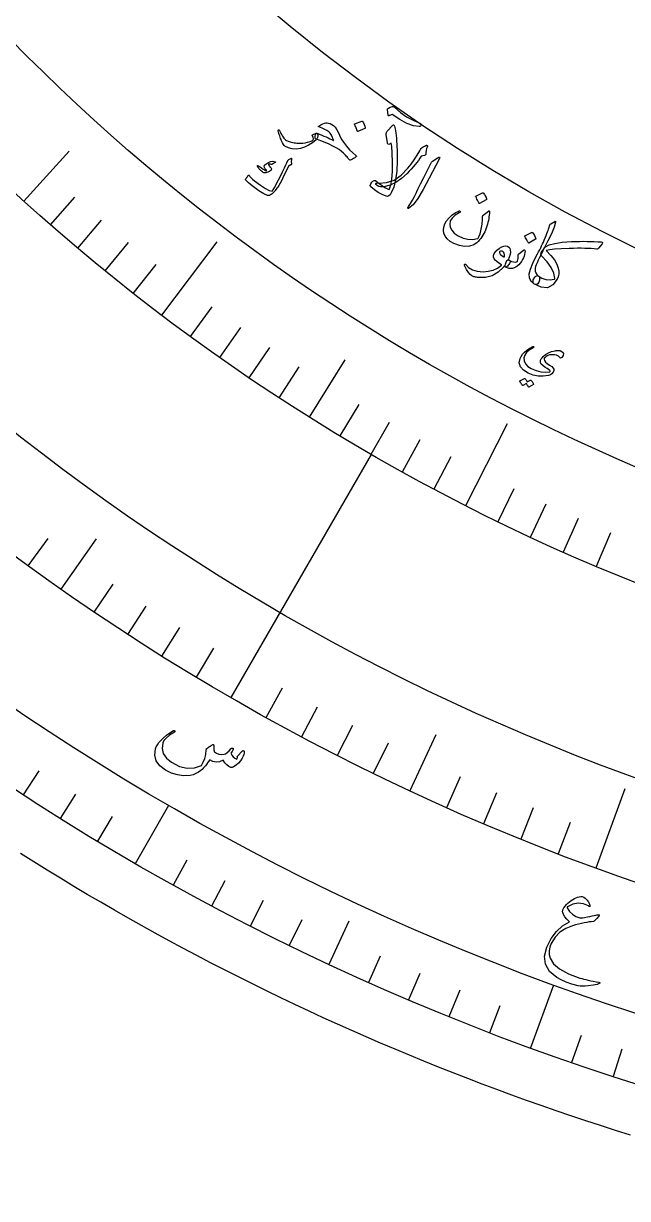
# Model space of a CAD drawing. Header units: millimetres. Extents: x -92 to 92, y -92 to 120.
# Drawn here: x -49.38 to -27.5, y -90.65 to -48.07 of the extents above; entities that cross this region are included whole.
import ezdxf

# ---------------------------------------------------------------- set-up
doc = ezdxf.new("R2010")
doc.units = ezdxf.units.MM
for name, color, linetype in [('CUT_OUTER', 1, 'Continuous'), ('ENGRAVE', 7, 'Continuous'), ('ENGRAVE_FINE', 8, 'Continuous'), ('TEXT', 5, 'Continuous')]:
    doc.layers.add(name, color=color, linetype=linetype)

msp = doc.modelspace()

# ---------------------------------------------------------------- linework, layer by layer
at = {"layer": 'CUT_OUTER'}
msp.add_lwpolyline([(-27.394, -88.3506), (-27.9356, -88.1808), (-28.4761, -88.0077), (-29.0156, -87.8314), (-29.5539, -87.6517), (-30.0912, -87.4687), (-30.6273, -87.2824), (-31.1623, -87.0928), (-31.6961, -86.9), (-32.2287, -86.7039), (-32.7601, -86.5045), (-33.2903, -86.3018), (-33.8192, -86.0959), (-34.3468, -85.8868), (-34.8732, -85.6744), (-35.3982, -85.4589), (-35.9219, -85.24), (-36.4443, -85.018), (-36.9652, -84.7928), (-37.4848, -84.5644), (-38.003, -84.3328), (-38.5197, -84.098), (-39.035, -83.8601), (-39.5488, -83.619), (-40.0612, -83.3748), (-40.572, -83.1274), (-41.0813, -82.8769), (-41.589, -82.6232), (-42.0952, -82.3665), (-42.5998, -82.1067), (-43.1028, -81.8437), (-43.6042, -81.5777), (-44.1039, -81.3086), (-44.602, -81.0365), (-45.0984, -80.7613), (-45.5931, -80.483), (-46.0861, -80.2018), (-46.5773, -79.9175), (-47.0668, -79.6302), (-47.5545, -79.3399), (-48.0404, -79.0466), (-48.5245, -78.7504), (-49.0068, -78.4511), (-49.4873, -78.149)], dxfattribs=at)
at = {"layer": 'ENGRAVE'}
for points in [[(-49.3674, -54.5034), (-47.728, -52.6935)], [(-44.371, -58.6428), (-42.3617, -55.9873)], [(-39.0193, -62.3318), (-37.7236, -60.2619)], [(-33.3538, -65.5385), (-31.8434, -62.5707)], [(-41.8562, -72.4972), (-36.7687, -63.6853)], [(-48.0155, -68.5733), (-46.7316, -66.7396)], [(-35.3784, -75.8693), (-34.4324, -73.8405)], [(-28.6314, -78.664), (-27.5873, -75.7956)], [(-45.325, -78.5052), (-44.1109, -76.4024)], [(-38.3103, -82.1568), (-37.5774, -80.5849)], [(-31.0041, -85.1831), (-30.1737, -82.9014)]]:
    msp.add_lwpolyline(points, dxfattribs=at)
for radius in [90.65, 90.65, 88.2219, 83.7125, 83.7125, 80.1513, 73.5375, 73.5375, 69.6525, 62.4375, 62.4375]:
    msp.add_circle((0, 0), radius, dxfattribs=at)
at = {"layer": 'ENGRAVE_FINE'}
for points in [[(-48.3984, -55.3657), (-47.5217, -54.3628)], [(-47.4139, -56.211), (-46.5551, -55.1929)], [(-46.4144, -57.0392), (-45.5736, -56.006)], [(-45.3999, -57.8499), (-44.5776, -56.8021)], [(-43.3278, -59.4177), (-42.543, -58.3415)], [(-42.2707, -60.1744), (-41.505, -59.0844)], [(-41.2, -60.9124), (-40.4538, -59.8091)], [(-40.1161, -61.6316), (-39.3895, -60.5153)], [(-37.91, -63.0127), (-37.2233, -61.8713)], [(-36.7884, -63.674), (-36.122, -62.5207)], [(-35.6549, -64.3156), (-35.0091, -63.1506)], [(-34.5099, -64.9371), (-33.8848, -63.7609)], [(-32.1868, -66.1194), (-31.6038, -64.9217)], [(-31.0095, -66.6796), (-30.4478, -65.4719)], [(-29.8221, -67.2191), (-29.2819, -66.0015)], [(-49.205, -67.7248), (-48.4873, -66.737)], [(-28.625, -67.7375), (-28.1065, -66.5106)], [(-46.8114, -69.4008), (-46.1287, -68.3886)], [(-45.5931, -70.2072), (-44.9281, -69.1832)], [(-44.3609, -70.9922), (-43.7138, -69.9568)], [(-43.1151, -71.7556), (-42.4863, -70.709)], [(-40.5846, -73.2166), (-39.9927, -72.1487)], [(-39.3006, -73.9138), (-38.7274, -72.8357)], [(-38.0047, -74.5884), (-37.4504, -73.5005)], [(-36.6971, -75.2403), (-36.1619, -74.1429)], [(-49.3715, -76.0255), (-48.8048, -75.1527)], [(-34.0489, -76.4752), (-33.5523, -75.3597)], [(-48.0372, -76.8756), (-47.4857, -75.9931)], [(-32.7091, -77.0578), (-32.232, -75.9338)], [(-31.3593, -77.6169), (-30.9019, -76.4848)], [(-46.6882, -77.7022), (-46.1522, -76.8102)], [(-29.9999, -78.1524), (-29.5623, -77.0124)], [(-43.948, -79.2843), (-43.4435, -78.3741)], [(-42.5576, -80.0392), (-42.0691, -79.1204)], [(-41.1542, -80.7697), (-40.6818, -79.8425)], [(-39.7383, -81.4757), (-39.2822, -80.5404)], [(-36.8707, -82.8129), (-36.4474, -81.8622)], [(-35.4198, -83.4438), (-35.0132, -82.4859)], [(-33.9581, -84.0492), (-33.5683, -83.0844)], [(-32.4861, -84.6291), (-32.1131, -83.6576)], [(-29.5128, -85.7113), (-29.174, -84.7273)], [(-28.0124, -86.2133), (-27.6908, -85.2236)]]:
    msp.add_lwpolyline(points, dxfattribs=at)
at = {"layer": 'TEXT'}
for points in [[(-35.0189, -51.6834), (-34.9968, -51.6952), (-34.9826, -51.7107), (-34.9764, -51.7299), (-34.9781, -51.7526), (-34.9864, -51.7741), (-35.0003, -51.7896), (-35.0197, -51.7989), (-35.0445, -51.8022), (-35.254, -51.7743), (-35.4882, -51.6922), (-35.7467, -51.5555), (-36.0288, -51.3638), (-36.0562, -51.379), (-36.0818, -51.3917), (-36.1057, -51.4017), (-36.1277, -51.4092), (-36.1445, -51.4127), (-36.1572, -51.4115), (-36.1656, -51.4056), (-36.1698, -51.395), (-36.1999, -51.1897), (-36.1927, -51.1621), (-36.1582, -51.1347), (-36.0964, -51.1074), (-36.0074, -51.0801), (-35.988, -51.0794), (-35.9681, -51.0848), (-35.9479, -51.0962), (-35.9273, -51.1135), (-35.7246, -51.2933), (-35.5054, -51.4484), (-35.2701, -51.5784), (-35.0189, -51.6834)], [(-38.7758, -52.049), (-38.7601, -52.0458), (-38.747, -52.0499), (-38.7365, -52.0614), (-38.7285, -52.0803), (-38.7221, -52.1063), (-38.7195, -52.1328), (-38.7208, -52.16), (-38.7259, -52.1876), (-38.7339, -52.2136), (-38.7458, -52.2382), (-38.7615, -52.2614), (-38.7811, -52.2832), (-38.913, -52.3953), (-39.0514, -52.4854), (-39.1965, -52.5533), (-39.3483, -52.5991), (-39.4996, -52.62), (-39.6432, -52.6137), (-39.7791, -52.58), (-39.9071, -52.5191), (-39.9335, -52.4954), (-39.963, -52.454), (-39.9955, -52.3949), (-40.0311, -52.3182), (-40.0491, -52.2761), (-40.0663, -52.233), (-40.0828, -52.189), (-40.0985, -52.1441), (-40.1138, -52.0985), (-40.1287, -52.0526), (-40.1433, -52.0065), (-40.1577, -51.96), (-40.1595, -51.9499), (-40.1574, -51.9414), (-40.1515, -51.9344), (-40.1417, -51.9288), (-40.1308, -51.9261), (-40.1216, -51.9275), (-40.1141, -51.9331), (-40.1082, -51.9428), (-40.0809, -52.0012), (-40.0537, -52.055), (-40.0266, -52.1042), (-39.9998, -52.1488), (-39.9727, -52.189), (-39.9453, -52.225), (-39.9174, -52.257), (-39.8891, -52.2847), (-39.8466, -52.312), (-39.7879, -52.3372), (-39.7132, -52.3602), (-39.6224, -52.3811), (-39.573, -52.3906), (-39.5248, -52.3984), (-39.4779, -52.4045), (-39.4322, -52.4088), (-39.3876, -52.4113), (-39.3441, -52.4119), (-39.3015, -52.4104), (-39.26, -52.4069), (-39.1752, -52.3945), (-39.0876, -52.3735), (-38.997, -52.3437), (-38.9037, -52.3053), (-38.884, -52.2851), (-38.8794, -52.2502), (-38.8899, -52.2006), (-38.9155, -52.1363), (-38.9186, -52.1277), (-38.9184, -52.1205), (-38.9149, -52.1148), (-38.9081, -52.1106)], [(-37.3299, -52.8963), (-37.3538, -52.9156), (-37.3785, -52.9339), (-37.4039, -52.9512), (-37.4301, -52.9674), (-37.4571, -52.9824), (-37.4849, -52.9959), (-37.5135, -53.0077), (-37.543, -53.0181), (-37.5532, -53.0202), (-37.5626, -53.0186), (-37.5713, -53.0131), (-37.5792, -53.0039), (-37.5953, -52.9827), (-37.614, -52.9591), (-37.6354, -52.9331), (-37.6594, -52.9047), (-37.6862, -52.8743), (-37.7162, -52.8421), (-37.7492, -52.8082), (-37.7853, -52.7725), (-37.859, -52.7061), (-37.9475, -52.6405), (-38.0508, -52.5756), (-38.1689, -52.5112), (-38.3018, -52.447), (-38.4496, -52.3827), (-38.6124, -52.3181), (-38.7901, -52.2531), (-38.8043, -52.2443), (-38.8119, -52.2242), (-38.8131, -52.1928), (-38.8079, -52.1501), (-38.7995, -52.1092), (-38.7921, -52.0789), (-38.7856, -52.059), (-38.7802, -52.0497), (-38.7731, -52.0461), (-38.7664, -52.0443), (-38.7599, -52.0442), (-38.7538, -52.0459), (-38.6623, -52.082), (-38.576, -52.1169), (-38.495, -52.1504), (-38.4191, -52.1826), (-38.3487, -52.2138), (-38.2839, -52.2444), (-38.2248, -52.2745), (-38.1714, -52.3039), (-38.16, -52.3089), (-38.1529, -52.3078), (-38.1501, -52.3006), (-38.1516, -52.2874), (-38.168, -52.2389), (-38.1858, -52.194), (-38.2049, -52.1527), (-38.2254, -52.1149), (-38.2475, -52.0807), (-38.2712, -52.0497), (-38.2967, -52.0221), (-38.3239, -51.9978), (-38.3873, -51.9532), (-38.4677, -51.9081), (-38.5653, -51.8622), (-38.68, -51.8156), (-38.685, -51.8148), (-38.6888, -51.8129), (-38.6913, -51.8101), (-38.6926, -51.8062), (-38.6926, -51.802), (-38.6915, -51.7982), (-38.6892, -51.7948), (-38.6857, -51.7918), (-38.6056, -51.744), (-38.5356, -51.7083), (-38.4756, -51.6846), (-38.4256, -51.673), (-38.379, -51.673), (-38.3272, -51.6817), (-38.2702, -51.6991), (-38.208, -51.7251), (-38.1449, -51.7671), (-38.0848, -51.8324), (-38.0279, -51.9211), (-37.9738, -52.0331), (-37.9357, -52.1173), (-37.892, -52.2021), (-37.8428, -52.2874), (-37.788, -52.3731), (-37.6787, -52.521), (-37.5674, -52.6499), (-37.4545, -52.7599), (-37.34, -52.8508), (-37.3259, -52.8631), (-37.3196, -52.8748), (-37.3209, -52.8859), (-37.3299, -52.8963)], [(-37.1227, -51.609), (-37.1173, -51.6081), (-37.1116, -51.6093), (-37.1055, -51.6127), (-37.0991, -51.6183), (-37.0648, -51.6733), (-37.0365, -51.7307), (-37.0141, -51.7905), (-36.9977, -51.8527), (-36.9974, -51.8606), (-36.9993, -51.867), (-37.0034, -51.8717), (-37.0097, -51.8749), (-37.2665, -51.984), (-37.2742, -51.9855), (-37.2807, -51.9825), (-37.2859, -51.9752), (-37.2899, -51.9634), (-37.2933, -51.9533), (-37.299, -51.9376), (-37.3069, -51.9165), (-37.3171, -51.8898), (-37.3299, -51.8575), (-37.3454, -51.8193), (-37.3639, -51.7751), (-37.3851, -51.7249), (-37.3874, -51.7175), (-37.3872, -51.7119), (-37.3844, -51.7081), (-37.3791, -51.7061)], [(-36.6228, -53.764), (-36.5386, -53.8328), (-36.461, -53.8932), (-36.3902, -53.9454), (-36.3262, -53.9894), (-36.2689, -54.0254), (-36.2184, -54.0537), (-36.1747, -54.0744), (-36.1377, -54.0875), (-36.0767, -53.9252), (-36.0362, -53.7086), (-36.0156, -53.4379), (-36.014, -53.1133), (-36.0168, -52.9915), (-36.0203, -52.8794), (-36.0244, -52.7769), (-36.0294, -52.684), (-36.0352, -52.6008), (-36.0421, -52.5276), (-36.0501, -52.4643), (-36.0592, -52.4109), (-36.1435, -52.4517), (-36.1653, -52.4486), (-36.1815, -52.4388), (-36.1922, -52.4224), (-36.1973, -52.3993), (-36.2399, -52.0877), (-36.2402, -52.0538), (-36.2337, -52.0223), (-36.2205, -51.9932), (-36.2004, -51.9664), (-36.0095, -51.7671), (-35.9952, -51.7537), (-35.9825, -51.7458), (-35.9714, -51.7435), (-35.9618, -51.7468), (-35.936, -51.7893), (-35.9129, -51.8827), (-35.8923, -52.0272), (-35.8738, -52.2227), (-35.8651, -52.3326), (-35.8576, -52.4404), (-35.8515, -52.5459), (-35.8467, -52.6493), (-35.8433, -52.7505), (-35.8413, -52.8495), (-35.8406, -52.9463), (-35.8414, -53.041), (-35.8596, -53.4171), (-35.9012, -53.7378), (-35.967, -54.0029), (-36.0579, -54.2123), (-36.1032, -54.2764), (-36.1498, -54.3176), (-36.1977, -54.3358), (-36.247, -54.3309), (-36.3887, -54.2715), (-36.5269, -54.1942), (-36.6617, -54.0988), (-36.7929, -53.9855), (-36.8045, -53.9745), (-36.8125, -53.9636), (-36.8167, -53.953), (-36.8171, -53.9424), (-36.7974, -53.8774), (-36.7672, -53.8258), (-36.7264, -53.7874), (-36.6752, -53.7624), (-36.6568, -53.7572), (-36.642, -53.7557), (-36.6306, -53.7579), (-36.6228, -53.764)], [(-36.3253, -53.9881), (-36.3894, -53.9947), (-36.4508, -53.9895), (-36.5095, -53.9723), (-36.5653, -53.9432), (-36.594, -53.9214), (-36.6119, -53.9021), (-36.6191, -53.8854), (-36.6157, -53.8712), (-36.6018, -53.8593), (-36.5798, -53.852), (-36.5494, -53.8494), (-36.5108, -53.8515), (-36.227, -53.8378), (-35.957, -53.7438), (-35.7008, -53.5699), (-35.4584, -53.3166), (-35.3397, -53.1643), (-35.2281, -53.0079), (-35.1234, -52.8472), (-35.0257, -52.6825), (-34.9974, -52.6348), (-34.9725, -52.5984), (-34.951, -52.5734), (-34.933, -52.5597), (-34.9042, -52.545), (-34.8787, -52.5319), (-34.8566, -52.5202), (-34.8378, -52.5102), (-34.8221, -52.5018), (-34.8094, -52.4951), (-34.7998, -52.4902), (-34.7932, -52.4871), (-34.7824, -52.4846), (-34.7731, -52.4844), (-34.7653, -52.4865), (-34.7591, -52.4909), (-34.7532, -52.4993), (-34.7498, -52.5074), (-34.7491, -52.5152), (-34.7508, -52.5227), (-34.7774, -52.6044), (-34.7951, -52.6727), (-34.8039, -52.7277), (-34.8038, -52.7693), (-34.8028, -52.7995), (-34.8107, -52.8229), (-34.8274, -52.8396), (-34.853, -52.8494), (-34.9748, -52.8779), (-35.0229, -52.9532), (-35.0756, -53.0296), (-35.1328, -53.1069), (-35.1947, -53.1851), (-35.2611, -53.2646), (-35.3319, -53.3455), (-35.4074, -53.4279), (-35.4873, -53.5117), (-35.6841, -53.6897), (-35.8893, -53.8286), (-36.103, -53.9281), (-36.3253, -53.9881)], [(-39.6684, -52.9832), (-39.6726, -53.0081), (-39.6756, -53.0323), (-39.6776, -53.0558), (-39.6784, -53.0788), (-39.678, -53.1012), (-39.6762, -53.1231), (-39.6732, -53.1445), (-39.6688, -53.1655), (-39.6686, -53.1755), (-39.6725, -53.1842), (-39.6805, -53.1914), (-39.6925, -53.1973), (-39.7597, -53.2253), (-39.7666, -53.2286), (-39.7721, -53.2317), (-39.7762, -53.2345), (-39.7788, -53.2371), (-39.853, -53.3931), (-39.9208, -53.5335), (-39.9823, -53.6582), (-40.0375, -53.7672), (-40.0865, -53.8604), (-40.1292, -53.9375), (-40.1659, -53.9985), (-40.1964, -54.0435), (-40.2574, -54.1256), (-40.2783, -54.1505), (-40.3004, -54.1746), (-40.3239, -54.1979), (-40.3488, -54.2203), (-40.3751, -54.2419), (-40.4029, -54.2624), (-40.4323, -54.2819), (-40.4633, -54.3004), (-40.5436, -54.3023), (-40.6752, -54.2457), (-40.8581, -54.1302), (-41.0916, -53.9553), (-41.1621, -53.8975), (-41.2259, -53.8422), (-41.2829, -53.7892), (-41.3332, -53.7388), (-41.3366, -53.7327), (-41.3378, -53.7267), (-41.3367, -53.7207), (-41.3334, -53.7149), (-41.3154, -53.6884), (-41.2988, -53.6644), (-41.2837, -53.6429), (-41.27, -53.624), (-41.2576, -53.6073), (-41.2464, -53.5928), (-41.2362, -53.5803), (-41.2272, -53.57), (-41.2217, -53.5644), (-41.2169, -53.5627), (-41.2127, -53.5648), (-41.2092, -53.5707), (-41.1794, -53.6122), (-41.1359, -53.6592), (-41.0788, -53.7116), (-41.008, -53.7695), (-40.7906, -53.9345), (-40.6123, -54.0526), (-40.4736, -54.1244), (-40.3748, -54.1502), (-40.3369, -54.0991), (-40.2782, -53.9988), (-40.1986, -53.8492), (-40.098, -53.6505), (-39.9984, -53.4506), (-39.9235, -53.299), (-39.8734, -53.1958), (-39.8481, -53.1409), (-39.8416, -53.1255), (-39.8355, -53.1112), (-39.8298, -53.0978), (-39.8245, -53.0855), (-39.8198, -53.0742), (-39.8156, -53.0641), (-39.812, -53.0552), (-39.8089, -53.0475), (-39.8014, -53.0315), (-39.7918, -53.0179), (-39.7803, -53.0068), (-39.7668, -52.9982), (-39.688, -52.9581), (-39.6822, -52.9557), (-39.6773, -52.955), (-39.6733, -52.9559), (-39.6702, -52.9583), (-39.668, -52.9635), (-39.6669, -52.9693), (-39.6671, -52.9759), (-39.6684, -52.9832)], [(-40.26, -53.0814), (-40.2573, -53.0841), (-40.2555, -53.0874), (-40.2549, -53.0912), (-40.2552, -53.0955), (-40.2566, -53.0986), (-40.2585, -53.1015), (-40.261, -53.1044), (-40.264, -53.1072), (-40.3655, -53.1691), (-40.3765, -53.1749), (-40.3862, -53.1784), (-40.3944, -53.1796), (-40.4013, -53.1787), (-40.4265, -53.1689), (-40.45, -53.1633), (-40.4719, -53.1619), (-40.4921, -53.1647), (-40.499, -53.169), (-40.5008, -53.1778), (-40.4976, -53.1911), (-40.4893, -53.2089), (-40.4825, -53.2191), (-40.4753, -53.2294), (-40.4676, -53.2396), (-40.4594, -53.25), (-40.4506, -53.2604), (-40.4412, -53.271), (-40.4311, -53.2818), (-40.4203, -53.2927), (-40.3917, -53.3421), (-40.4057, -53.3883), (-40.4621, -53.4316), (-40.5612, -53.4716), (-40.5957, -53.4797), (-40.6262, -53.4833), (-40.6526, -53.4824), (-40.675, -53.477), (-40.6964, -53.4668), (-40.723, -53.449), (-40.7549, -53.4235), (-40.7921, -53.3903), (-40.8108, -53.3729), (-40.8279, -53.3557), (-40.8435, -53.3387), (-40.8576, -53.3218), (-40.8704, -53.3054), (-40.8822, -53.2898), (-40.893, -53.275), (-40.9027, -53.2609), (-40.9072, -53.2504), (-40.909, -53.2409), (-40.908, -53.2326), (-40.9043, -53.2254), (-40.8982, -53.2197), (-40.8916, -53.2174), (-40.8843, -53.2186), (-40.8763, -53.2232), (-40.8522, -53.2393), (-40.8251, -53.2579), (-40.795, -53.2792), (-40.762, -53.3029), (-40.7004, -53.3472), (-40.6505, -53.3795), (-40.6124, -53.3998), (-40.5861, -53.4081), (-40.5819, -53.4082), (-40.5785, -53.4067), (-40.5758, -53.4036), (-40.5739, -53.399), (-40.5736, -53.3955), (-40.5746, -53.3913), (-40.577, -53.3863), (-40.5809, -53.3806), (-40.6199, -53.3325), (-40.6355, -53.3115), (-40.647, -53.2909), (-40.6542, -53.2709), (-40.6573, -53.2515), (-40.6572, -53.2315), (-40.6529, -53.2141), (-40.6444, -53.1993), (-40.6316, -53.187), (-40.5299, -53.1162), (-40.4341, -53.075), (-40.3442, -53.0634), (-40.26, -53.0814)], [(-34.3955, -52.9504), (-34.3394, -52.9177), (-34.3086, -52.9134), (-34.3031, -52.9376), (-34.3228, -52.9901), (-34.6803, -53.6731), (-34.9001, -54.0919), (-35.0961, -54.4134), (-35.2687, -54.6371), (-35.4183, -54.7629), (-35.4354, -54.77), (-35.4477, -54.7719), (-35.4551, -54.7684), (-35.4577, -54.7598), (-35.4574, -54.749), (-35.4542, -54.7369), (-35.4482, -54.7232), (-35.4394, -54.7082), (-35.3656, -54.5943), (-35.2926, -54.4701), (-35.2204, -54.3356), (-35.149, -54.1908), (-35.1296, -54.1534), (-35.0783, -54.0517), (-34.995, -53.8859), (-34.8796, -53.6559), (-34.6272, -53.1435), (-34.6121, -53.1174), (-34.5956, -53.095), (-34.5778, -53.0762), (-34.5588, -53.061)], [(-32.748, -54.2046), (-32.7426, -54.2033), (-32.7368, -54.204), (-32.7305, -54.2069), (-32.7237, -54.212), (-32.6854, -54.2639), (-32.6527, -54.3187), (-32.6258, -54.3765), (-32.6046, -54.4371), (-32.6037, -54.445), (-32.6051, -54.4514), (-32.6088, -54.4565), (-32.6149, -54.4602), (-32.8616, -54.5898), (-32.8692, -54.5919), (-32.8758, -54.5895), (-32.8816, -54.5826), (-32.8864, -54.5712), (-32.8906, -54.5613), (-32.8975, -54.5462), (-32.9071, -54.5258), (-32.9193, -54.5001), (-32.9345, -54.469), (-32.953, -54.4322), (-32.9747, -54.3897), (-32.9998, -54.3415), (-33.0026, -54.3343), (-33.0028, -54.3287), (-33.0004, -54.3246), (-32.9953, -54.3222)], [(-32.5001, -54.9004), (-32.5048, -54.9591), (-32.5112, -55.0195), (-32.5195, -55.0814), (-32.5296, -55.1451), (-32.542, -55.2105), (-32.5574, -55.2778), (-32.5756, -55.3471), (-32.5967, -55.4183), (-32.6198, -55.4879), (-32.6456, -55.5553), (-32.6741, -55.6204), (-32.7054, -55.6833), (-32.7394, -55.744), (-32.7765, -55.8027), (-32.8164, -55.8596), (-32.8593, -55.9144), (-32.9093, -55.9691), (-32.9612, -56.0162), (-33.0151, -56.0558), (-33.0711, -56.0879), (-33.2296, -56.1423), (-33.4025, -56.1529), (-33.5898, -56.1193), (-33.7911, -56.0416), (-33.9246, -55.9652), (-34.0293, -55.878), (-34.1051, -55.7801), (-34.152, -55.6717), (-34.1681, -55.5593), (-34.157, -55.4461), (-34.1189, -55.3321), (-34.0538, -55.2171), (-33.9652, -55.1075), (-33.8626, -55.013), (-33.746, -54.9334), (-33.6155, -54.8687), (-33.5976, -54.8631), (-33.5834, -54.8627), (-33.5728, -54.8673), (-33.5658, -54.8771), (-33.5621, -54.8909), (-33.5667, -54.9041), (-33.5797, -54.9168), (-33.6011, -54.929), (-33.7482, -55.021), (-33.8541, -55.1202), (-33.9187, -55.2269), (-33.9418, -55.3412), (-33.925, -55.4543), (-33.8691, -55.5619), (-33.774, -55.6638), (-33.6396, -55.7598), (-33.459, -55.8457), (-33.2803, -55.892), (-33.1037, -55.8987), (-32.9293, -55.866), (-32.9248, -55.8638), (-32.9201, -55.8596), (-32.915, -55.8533), (-32.9096, -55.8449), (-32.8736, -55.7749), (-32.8415, -55.6877), (-32.8132, -55.5832), (-32.7887, -55.4614), (-32.7784, -55.3989), (-32.7696, -55.3403), (-32.7621, -55.2857), (-32.756, -55.235), (-32.7516, -55.1883), (-32.7492, -55.1457), (-32.7486, -55.1072), (-32.7501, -55.0727), (-32.75, -55.0552), (-32.7473, -55.0407), (-32.7417, -55.0292), (-32.7335, -55.0206), (-32.5352, -54.8687), (-32.5209, -54.8615), (-32.5102, -54.8644), (-32.5033, -54.8774), (-32.5001, -54.9004)], [(-30.7356, -57.2125), (-30.7012, -57.2528), (-30.686, -57.3049), (-30.6901, -57.3689), (-30.7135, -57.4448), (-30.7449, -57.5015), (-30.785, -57.53), (-30.8338, -57.5303), (-30.8913, -57.5023), (-30.9475, -57.457), (-30.9925, -57.4051), (-31.0263, -57.3468), (-31.0489, -57.282), (-31.0585, -57.1447), (-31.0209, -56.9682), (-30.9364, -56.7528), (-30.8049, -56.4981), (-30.7625, -56.4224), (-30.7219, -56.3476), (-30.6832, -56.2738), (-30.6464, -56.201), (-30.6115, -56.1293), (-30.5787, -56.059), (-30.5479, -55.99), (-30.5191, -55.9224), (-30.4839, -55.8359), (-30.4522, -55.7573), (-30.4242, -55.6864), (-30.3997, -55.6235), (-30.3791, -55.5687), (-30.3624, -55.5225), (-30.3498, -55.4848), (-30.3411, -55.4556), (-30.3268, -55.4067), (-30.3123, -55.3695), (-30.2977, -55.344), (-30.283, -55.3302), (-30.1362, -55.2462), (-30.1179, -55.2393), (-30.1064, -55.241), (-30.102, -55.2515), (-30.1044, -55.2707), (-30.1621, -55.4553), (-30.2587, -55.6905), (-30.3944, -55.9762), (-30.5693, -56.3125), (-30.634, -56.4368), (-30.6903, -56.5493), (-30.7383, -56.6502), (-30.7779, -56.7393), (-30.809, -56.8166), (-30.8315, -56.8818), (-30.8455, -56.9349), (-30.8508, -56.9759), (-30.8464, -57.0427), (-30.8257, -57.1044), (-30.7887, -57.161), (-30.7356, -57.2125)], [(-30.9731, -55.64), (-30.9678, -55.6384), (-30.962, -55.639), (-30.9555, -55.6417), (-30.9485, -55.6465), (-30.908, -55.6972), (-30.8732, -55.751), (-30.844, -55.8079), (-30.8204, -55.8679), (-30.8192, -55.8757), (-30.8204, -55.8822), (-30.8239, -55.8874), (-30.8298, -55.8913), (-31.0725, -56.0292), (-31.08, -56.0315), (-31.0868, -56.0293), (-31.0928, -56.0226), (-31.0981, -56.0114), (-31.1027, -56.0017), (-31.1102, -55.9868), (-31.1206, -55.9667), (-31.1338, -55.9414), (-31.1502, -55.9107), (-31.1702, -55.8745), (-31.1937, -55.8327), (-31.2206, -55.7853), (-31.2237, -55.7781), (-31.2241, -55.7725), (-31.2219, -55.7684), (-31.2169, -55.7658)], [(-31.9944, -56.8959), (-32.1857, -57.0842), (-32.4008, -57.2107), (-32.6399, -57.2751), (-32.9027, -57.277), (-32.937, -57.2728), (-32.9702, -57.2675), (-33.0025, -57.2613), (-33.0336, -57.254), (-33.0635, -57.2457), (-33.0918, -57.2363), (-33.1185, -57.2257), (-33.1437, -57.214), (-33.1984, -57.1711), (-33.2597, -57.0949), (-33.3273, -56.9854), (-33.4011, -56.8425), (-33.4074, -56.8245), (-33.4087, -56.8098), (-33.4051, -56.7986), (-33.3965, -56.7907), (-33.3856, -56.7871), (-33.375, -56.7888), (-33.3648, -56.7957), (-33.3548, -56.8079), (-33.2557, -56.9179), (-33.1188, -56.9974), (-32.9444, -57.0462), (-32.7326, -57.064), (-32.5444, -57.0509), (-32.3709, -57.008), (-32.212, -56.9353), (-32.0679, -56.833), (-32.0656, -56.8277), (-32.0649, -56.8229), (-32.0659, -56.8186), (-32.0684, -56.8147), (-32.1601, -56.7556), (-32.2345, -56.699), (-32.2916, -56.6448), (-32.3315, -56.5932), (-32.3527, -56.5364), (-32.3513, -56.4754), (-32.3275, -56.41), (-32.2813, -56.3404), (-32.2742, -56.3317), (-32.2668, -56.323), (-32.2589, -56.3143), (-32.2505, -56.3057), (-32.2416, -56.2969), (-32.2321, -56.2878), (-32.222, -56.2784), (-32.2112, -56.2686), (-32.1347, -56.2093), (-32.0591, -56.167), (-31.9843, -56.1418), (-31.9104, -56.1336), (-31.845, -56.1433), (-31.7961, -56.1715), (-31.7635, -56.2182), (-31.7471, -56.2837), (-31.7453, -56.3629), (-31.7573, -56.447), (-31.7831, -56.5358), (-31.8229, -56.6293), (-31.8174, -56.6323), (-31.812, -56.635), (-31.8067, -56.6374), (-31.8015, -56.6395), (-31.7963, -56.6417), (-31.791, -56.6441), (-31.7856, -56.6468), (-31.7802, -56.6497), (-31.7638, -56.664), (-31.756, -56.6839), (-31.7567, -56.7093), (-31.7659, -56.7403), (-31.7803, -56.772), (-31.7979, -56.8023), (-31.8189, -56.8312), (-31.8431, -56.8587), (-31.8673, -56.8813), (-31.8881, -56.8954), (-31.9056, -56.9011), (-31.9197, -56.8984), (-31.972, -56.869), (-31.9752, -56.8737), (-31.9799, -56.8798), (-31.9864, -56.8872), (-31.9944, -56.8959)], [(-30.4449, -56.2979), (-30.2777, -56.4749), (-30.1494, -56.6404), (-30.0605, -56.7947), (-30.011, -56.938), (-29.9947, -57.0506), (-29.9948, -57.1536), (-30.0113, -57.2471), (-30.0445, -57.331), (-30.2038, -57.5448), (-30.3987, -57.6447), (-30.6291, -57.6302), (-30.8941, -57.5008), (-30.9099, -57.4861), (-30.92, -57.4655), (-30.9242, -57.4392), (-30.9227, -57.4072), (-30.914, -57.3649), (-30.9004, -57.3275), (-30.8818, -57.2951), (-30.8582, -57.2675), (-30.8186, -57.2319), (-30.7855, -57.2106), (-30.7587, -57.2036), (-30.7384, -57.211), (-30.5998, -57.2961), (-30.4559, -57.3451), (-30.3067, -57.3578), (-30.1526, -57.3344), (-30.1422, -57.3312), (-30.1352, -57.3267), (-30.1315, -57.3209), (-30.1311, -57.3138), (-30.1748, -57.1137), (-30.2703, -56.9106), (-30.417, -56.7043), (-30.6149, -56.4944), (-30.6325, -56.4669), (-30.6352, -56.4291), (-30.6231, -56.3811), (-30.5961, -56.3228), (-30.5674, -56.274), (-30.5381, -56.2322), (-30.5082, -56.1975), (-30.4777, -56.1697), (-30.3378, -56.0945), (-30.133, -56.0371), (-29.8638, -55.997), (-29.5302, -55.9731), (-29.3849, -55.9682), (-29.2428, -55.9652), (-29.1039, -55.964), (-28.9681, -55.9646), (-28.8355, -55.967), (-28.7061, -55.9714), (-28.5798, -55.9776), (-28.4565, -55.9858), (-28.4204, -55.9945), (-28.4022, -56.0099), (-28.4019, -56.032), (-28.4195, -56.0608), (-28.5496, -56.2161), (-28.5645, -56.2312), (-28.5813, -56.2413), (-28.5998, -56.2466), (-28.6202, -56.247), (-28.7137, -56.2377), (-28.816, -56.2301), (-28.927, -56.2243), (-29.0469, -56.2201), (-29.1755, -56.2178), (-29.3127, -56.2176), (-29.4587, -56.2194), (-29.6134, -56.2232), (-29.9052, -56.2341), (-30.1411, -56.2497), (-30.3211, -56.2708), (-30.4449, -56.2979)], [(-31.954, -56.5159), (-31.9545, -56.4497), (-31.9659, -56.3966), (-31.9884, -56.3566), (-32.0219, -56.3297), (-32.0472, -56.323), (-32.072, -56.321), (-32.0964, -56.3238), (-32.1204, -56.3313), (-32.13, -56.3371), (-32.1359, -56.3459), (-32.1381, -56.3577), (-32.1366, -56.3726), (-32.1225, -56.4133), (-32.0912, -56.4534), (-32.0428, -56.4928), (-31.9773, -56.5315), (-31.9697, -56.534), (-31.9632, -56.5322), (-31.958, -56.5262), (-31.954, -56.5159)], [(-31.4351, -56.4119), (-31.2642, -56.2847), (-31.2426, -56.2723), (-31.2269, -56.2722), (-31.2173, -56.2846), (-31.2136, -56.3092), (-31.2177, -56.3747), (-31.2285, -56.4393), (-31.2459, -56.5032), (-31.2701, -56.5662), (-31.3013, -56.6287), (-31.3399, -56.6909), (-31.386, -56.7528), (-31.4396, -56.8144), (-31.5503, -56.9066), (-31.6678, -56.9511), (-31.7919, -56.9479), (-31.9224, -56.8968), (-31.9315, -56.8803), (-31.9311, -56.8461), (-31.9213, -56.7944), (-31.902, -56.725), (-31.8879, -56.69), (-31.872, -56.6637), (-31.8542, -56.6461), (-31.8345, -56.6372), (-31.8223, -56.6364), (-31.8099, -56.6384), (-31.7973, -56.6433), (-31.7844, -56.6509), (-31.7071, -56.6911), (-31.6324, -56.7127), (-31.5604, -56.7156), (-31.4912, -56.6998), (-31.4873, -56.6977), (-31.4842, -56.6938), (-31.482, -56.6881), (-31.4805, -56.6806), (-31.4698, -56.636), (-31.4639, -56.5877), (-31.4627, -56.536), (-31.4662, -56.4807), (-31.4662, -56.4605), (-31.461, -56.4423), (-31.4506, -56.4261), (-31.4351, -56.4119)], [(-29.9507, -60.1782), (-30.0009, -60.1279), (-30.0678, -60.0935), (-30.1513, -60.0748), (-30.2515, -60.0719), (-30.3212, -60.0821), (-30.3859, -60.1035), (-30.4456, -60.1363), (-30.5003, -60.1803), (-30.5086, -60.1904), (-30.5149, -60.2021), (-30.519, -60.2156), (-30.5211, -60.2306), (-30.5116, -60.2854), (-30.4771, -60.3407), (-30.4174, -60.3962), (-30.3326, -60.452), (-30.2484, -60.506), (-30.1923, -60.5554), (-30.1643, -60.6004), (-30.1646, -60.641), (-30.1968, -60.7101), (-30.2405, -60.7642), (-30.2959, -60.8031), (-30.3629, -60.8269), (-30.5507, -60.8516), (-30.7353, -60.8461), (-30.9167, -60.8106), (-31.0945, -60.7449), (-31.2709, -60.6384), (-31.3793, -60.5136), (-31.4198, -60.3707), (-31.3925, -60.2101), (-31.3557, -60.1333), (-31.3021, -60.057), (-31.2316, -59.9813), (-31.1443, -59.906), (-31.1175, -59.8864), (-31.0907, -59.868), (-31.0641, -59.8506), (-31.0377, -59.8343), (-31.0112, -59.8191), (-30.9845, -59.8048), (-30.9576, -59.7916), (-30.9304, -59.7793), (-30.9172, -59.7753), (-30.9075, -59.7759), (-30.9014, -59.7811), (-30.8989, -59.7909), (-30.8998, -59.801), (-30.9034, -59.8098), (-30.9094, -59.8172), (-30.918, -59.8233), (-31.0579, -59.9068), (-31.1606, -59.994), (-31.2261, -60.0854), (-31.2541, -60.1809), (-31.2467, -60.3006), (-31.1994, -60.4068), (-31.1123, -60.4993), (-30.9853, -60.5779), (-30.8086, -60.6511), (-30.6379, -60.6941), (-30.4735, -60.7068), (-30.3154, -60.6895), (-30.305, -60.6865), (-30.299, -60.6813), (-30.2975, -60.6739), (-30.3005, -60.6643), (-30.3197, -60.6395), (-30.3583, -60.6073), (-30.4164, -60.5677), (-30.4938, -60.5205), (-30.5709, -60.4691), (-30.6239, -60.4185), (-30.653, -60.3689), (-30.6582, -60.3203), (-30.6473, -60.2718), (-30.6275, -60.2252), (-30.5986, -60.1806), (-30.5608, -60.1379), (-30.4701, -60.0622), (-30.3674, -60.0023), (-30.2528, -59.958), (-30.1261, -59.9293), (-30.0936, -59.9237), (-30.0629, -59.9201), (-30.034, -59.9185), (-30.0071, -59.9189), (-29.9821, -59.921), (-29.959, -59.9248), (-29.9379, -59.9303), (-29.9189, -59.9373), (-29.8514, -59.9793), (-29.8234, -60.0321), (-29.8351, -60.0958), (-29.8864, -60.1705), (-29.9058, -60.1878), (-29.9229, -60.1949), (-29.9379, -60.1917), (-29.9507, -60.1782)], [(-31.0178, -60.9904), (-31.0142, -60.9893), (-31.0102, -60.9896), (-31.0057, -60.9913), (-31.0008, -60.9944), (-30.9857, -61.0107), (-30.9715, -61.0274), (-30.9582, -61.0445), (-30.9459, -61.062), (-30.9345, -61.0801), (-30.9239, -61.0989), (-30.9141, -61.1185), (-30.9052, -61.1388), (-30.9042, -61.1442), (-30.9049, -61.1489), (-30.9075, -61.153), (-30.9118, -61.1566), (-31.0745, -61.2521), (-31.0779, -61.2527), (-31.0816, -61.2508), (-31.0855, -61.2465), (-31.0897, -61.2397), (-31.0921, -61.2342), (-31.0964, -61.226), (-31.1028, -61.2153), (-31.111, -61.2019), (-31.1213, -61.1858), (-31.1337, -61.1667), (-31.1481, -61.1446), (-31.1645, -61.1196), (-31.2926, -61.1926), (-31.2976, -61.1943), (-31.3023, -61.1929), (-31.3066, -61.1885), (-31.3106, -61.181), (-31.314, -61.1746), (-31.3195, -61.1647), (-31.3272, -61.1514), (-31.337, -61.1346), (-31.3492, -61.1143), (-31.3639, -61.0903), (-31.3812, -61.0626), (-31.4011, -61.0313), (-31.4026, -61.027), (-31.4025, -61.0235), (-31.4007, -61.0209), (-31.3973, -61.0192), (-31.235, -60.9311), (-31.2315, -60.9299), (-31.2275, -60.9302), (-31.223, -60.932), (-31.218, -60.9351), (-31.2048, -60.9482), (-31.1925, -60.9619), (-31.181, -60.9762), (-31.1705, -60.9911), (-31.1607, -61.0064), (-31.1517, -61.0221), (-31.1435, -61.0381), (-31.1361, -61.0544)], [(-41.455, -74.4372), (-41.4428, -74.4273), (-41.4312, -74.4218), (-41.4202, -74.4208), (-41.4097, -74.4242), (-41.3984, -74.4324), (-41.3905, -74.4425), (-41.3861, -74.4546), (-41.385, -74.4685), (-41.3888, -74.5142), (-41.4022, -74.566), (-41.4251, -74.624), (-41.4576, -74.6882), (-41.521, -74.7873), (-41.5942, -74.8741), (-41.6775, -74.9488), (-41.7708, -75.0111), (-41.7978, -75.0236), (-41.8236, -75.0304), (-41.8483, -75.0318), (-41.8718, -75.0275), (-41.9458, -74.9922), (-42.0156, -74.9366), (-42.0811, -74.8607), (-42.1424, -74.7646), (-42.2731, -74.8239), (-42.3983, -74.8417), (-42.518, -74.8177), (-42.6318, -74.7522), (-42.6705, -74.8113), (-42.7094, -74.8671), (-42.7487, -74.9196), (-42.7882, -74.9688), (-42.8283, -75.0151), (-42.8691, -75.0588), (-42.9107, -75.0999), (-42.953, -75.1384), (-43.0372, -75.2033), (-43.1302, -75.2545), (-43.2321, -75.2919), (-43.3427, -75.3155), (-43.5782, -75.3292), (-43.8045, -75.3032), (-44.0214, -75.2376), (-44.2287, -75.1324), (-44.4358, -74.9695), (-44.5666, -74.7856), (-44.6209, -74.5812), (-44.5989, -74.3565), (-44.5723, -74.2867), (-44.5294, -74.2111), (-44.4702, -74.1297), (-44.3948, -74.0424), (-44.3036, -73.952), (-44.1987, -73.8638), (-44.0803, -73.7779), (-43.9483, -73.6942), (-43.9389, -73.6896), (-43.9298, -73.6877), (-43.9209, -73.6887), (-43.9122, -73.6924), (-43.9045, -73.6979), (-43.8988, -73.7042), (-43.895, -73.7114), (-43.8932, -73.7193), (-43.8943, -73.7285), (-43.8978, -73.7369), (-43.9037, -73.7443), (-43.912, -73.7508), (-44.084, -73.8645), (-44.2119, -73.9659), (-44.2957, -74.0553), (-44.3351, -74.1327), (-44.3601, -74.3404), (-44.316, -74.5284), (-44.2025, -74.6964), (-44.0198, -74.8443), (-43.7289, -74.9909), (-43.4502, -75.0586), (-43.1842, -75.0477), (-42.9314, -74.9582), (-42.8653, -74.8416), (-42.814, -74.7077), (-42.7774, -74.5568), (-42.7554, -74.3888), (-42.7546, -74.3709), (-42.7513, -74.3564), (-42.7456, -74.3453), (-42.7375, -74.3374), (-42.7033, -74.314), (-42.6711, -74.2922), (-42.6407, -74.272), (-42.6122, -74.2533), (-42.5857, -74.2366), (-42.5616, -74.2221), (-42.5397, -74.21), (-42.5202, -74.2001), (-42.5104, -74.1968), (-42.5025, -74.1977), (-42.4965, -74.2028), (-42.4925, -74.2121), (-42.4912, -74.2182), (-42.4896, -74.2272), (-42.4879, -74.2393), (-42.486, -74.2543), (-42.4842, -74.2722), (-42.4829, -74.2927), (-42.4822, -74.3157), (-42.482, -74.3413), (-42.4803, -74.3914), (-42.4764, -74.4292), (-42.4703, -74.4548), (-42.4621, -74.4681), (-42.3903, -74.5174), (-42.3075, -74.5474), (-42.2137, -74.5581), (-42.1091, -74.5493), (-42.0624, -74.5306), (-42.0038, -74.4898), (-41.9332, -74.427), (-41.8508, -74.342), (-41.8429, -74.334), (-41.8337, -74.3286), (-41.8232, -74.3259), (-41.8112, -74.3259), (-41.8009, -74.3274), (-41.7921, -74.3309), (-41.785, -74.3364), (-41.7794, -74.3438), (-41.7786, -74.3682), (-41.7936, -74.4048), (-41.8246, -74.4536), (-41.8715, -74.5144), (-41.8331, -74.5834), (-41.7837, -74.6422), (-41.7233, -74.6908), (-41.6519, -74.7292), (-41.6409, -74.7074), (-41.634, -74.6885), (-41.6311, -74.6727), (-41.6323, -74.6598), (-41.6347, -74.647), (-41.6342, -74.6358), (-41.6307, -74.6262), (-41.6244, -74.6183)], [(-29.1958, -79.7023), (-29.1422, -79.7068), (-29.0895, -79.7269), (-29.0376, -79.7627), (-28.9866, -79.8142), (-28.9621, -79.8445), (-28.9402, -79.8741), (-28.9208, -79.903), (-28.9041, -79.9312), (-28.8898, -79.9584), (-28.878, -79.9846), (-28.8687, -80.0096), (-28.8618, -80.0335), (-28.8593, -80.0553), (-28.8671, -80.0653), (-28.8852, -80.0637), (-28.9137, -80.0503), (-29.0955, -79.9702), (-29.2831, -79.9479), (-29.4767, -79.9836), (-29.6767, -80.0772), (-29.6844, -80.0852), (-29.6879, -80.0953), (-29.6872, -80.1073), (-29.6824, -80.1214), (-29.6002, -80.2493), (-29.4975, -80.3516), (-29.3746, -80.4282), (-29.2316, -80.479), (-29.2041, -80.4832), (-29.1666, -80.483), (-29.119, -80.4785), (-29.0615, -80.4695), (-28.9549, -80.4475), (-28.8608, -80.4281), (-28.7792, -80.4112), (-28.71, -80.3969), (-28.6533, -80.3852), (-28.6091, -80.3761), (-28.5773, -80.3697), (-28.5579, -80.3659), (-28.5324, -80.3668), (-28.5224, -80.3776), (-28.5278, -80.3985), (-28.5487, -80.4295), (-28.6143, -80.5068), (-28.6676, -80.5628), (-28.7084, -80.5975), (-28.7369, -80.6108), (-28.8125, -80.6185), (-28.8937, -80.6297), (-28.9804, -80.6445), (-29.0727, -80.6626), (-29.1705, -80.6843), (-29.2739, -80.7094), (-29.383, -80.7379), (-29.4976, -80.7698), (-29.7393, -80.8643), (-29.9478, -81.0022), (-30.1229, -81.1839), (-30.2644, -81.4097), (-30.3162, -81.5419), (-30.3408, -81.6736), (-30.3378, -81.8048), (-30.3074, -81.9355), (-30.1857, -82.1402), (-29.9648, -82.33), (-29.6445, -82.504), (-29.2248, -82.6611), (-29.1581, -82.6802), (-29.0858, -82.6995), (-29.0079, -82.7189), (-28.9244, -82.7384), (-28.8355, -82.7577), (-28.7412, -82.7766), (-28.6416, -82.795), (-28.5366, -82.8129), (-28.5189, -82.817), (-28.5065, -82.8223), (-28.4995, -82.8289), (-28.4979, -82.8368), (-28.5249, -82.8633), (-28.6056, -82.8898), (-28.7401, -82.9162), (-28.9286, -82.9422), (-29.0416, -82.953), (-29.1385, -82.9564), (-29.2193, -82.9526), (-29.284, -82.9415), (-29.5167, -82.8776), (-29.7233, -82.8064), (-29.9036, -82.7281), (-30.0577, -82.6429), (-30.3245, -82.4183), (-30.474, -82.1598), (-30.5065, -81.8681), (-30.4226, -81.5433), (-30.2641, -81.2286), (-30.0739, -80.9697), (-29.8522, -80.7666), (-29.5991, -80.6187), (-29.6939, -80.5264), (-29.767, -80.4411), (-29.8186, -80.3627), (-29.8486, -80.2914), (-29.8542, -80.265), (-29.8547, -80.2383), (-29.8502, -80.2113), (-29.8406, -80.1838), (-29.8027, -80.1146), (-29.7603, -80.0515), (-29.7136, -79.9944), (-29.6626, -79.9434), (-29.5422, -79.8472), (-29.4243, -79.775), (-29.3089, -79.7267), (-29.1958, -79.7023)]]:
    msp.add_lwpolyline(points, close=True, dxfattribs=at)

doc.saveas('drawing.dxf')
